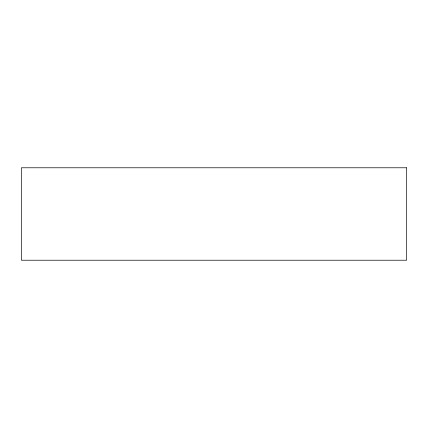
<?xml version="1.0" encoding="UTF-8"?>
<svg xmlns="http://www.w3.org/2000/svg" width="428" height="428" viewBox="0 0 428 428"><rect width="100%" height="100%" fill="white"/><g stroke="black" fill="none" stroke-linecap="round" stroke-linejoin="round"><path stroke-width="0.64" d="M406.6 167.776L21.4 167.776L21.4 260.224L406.6 260.224L406.6 167.776"/></g></svg>
